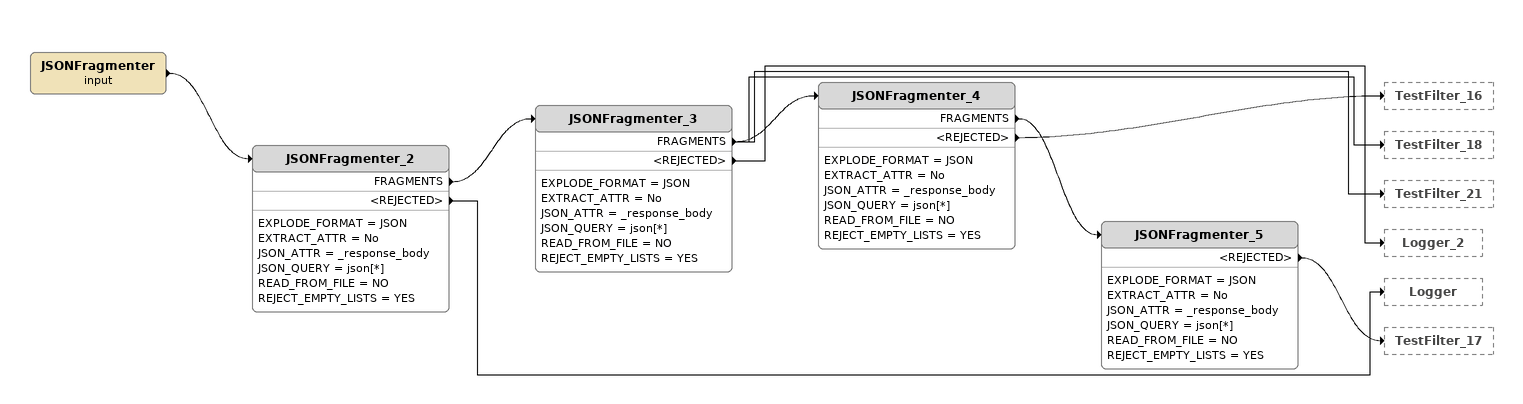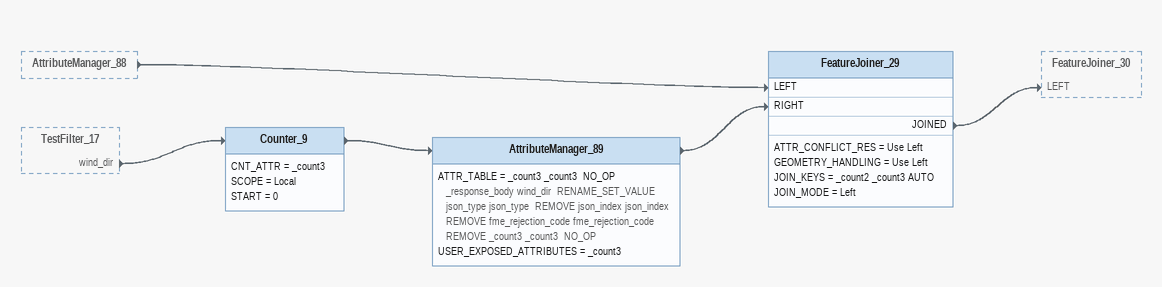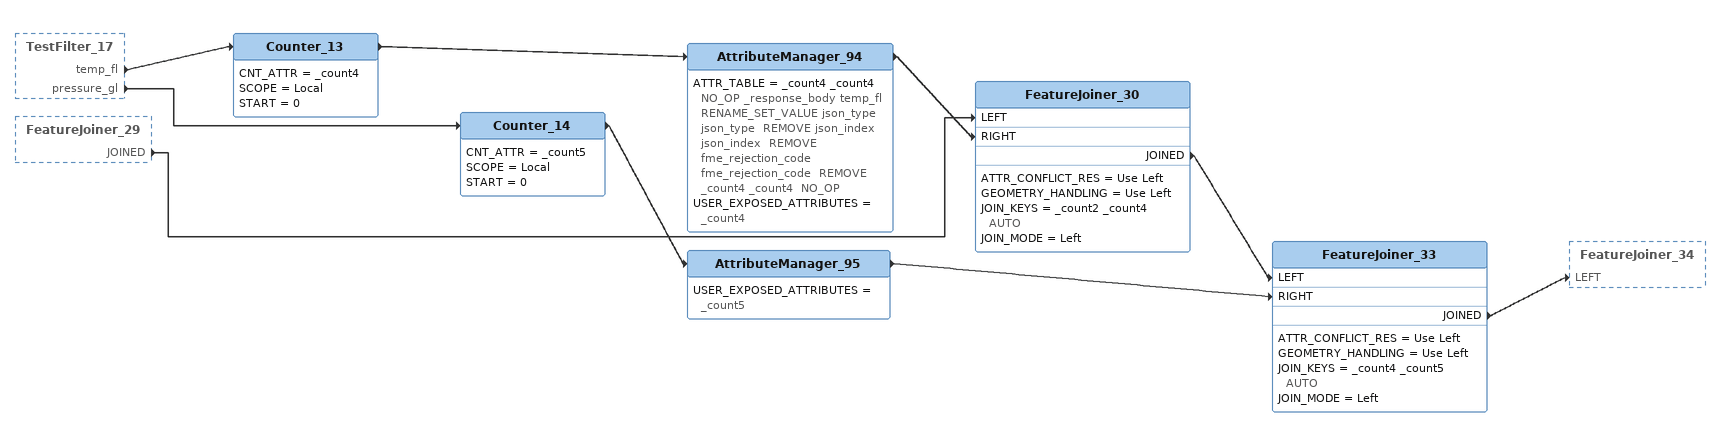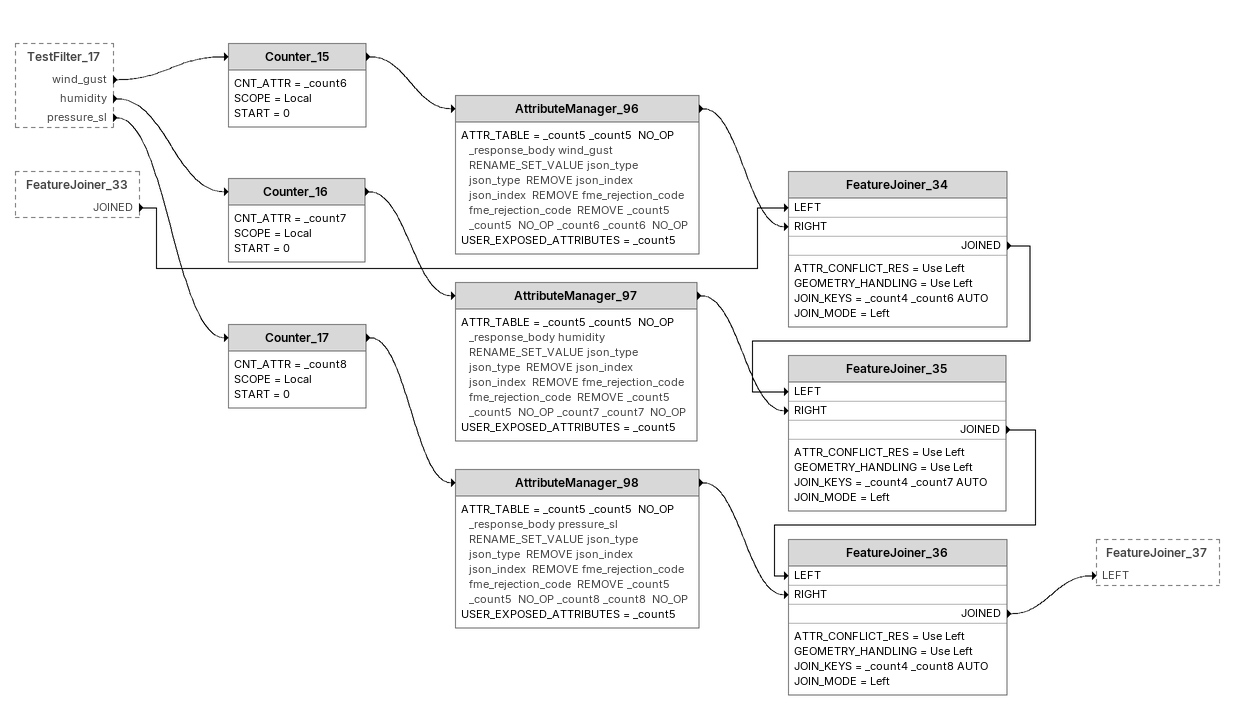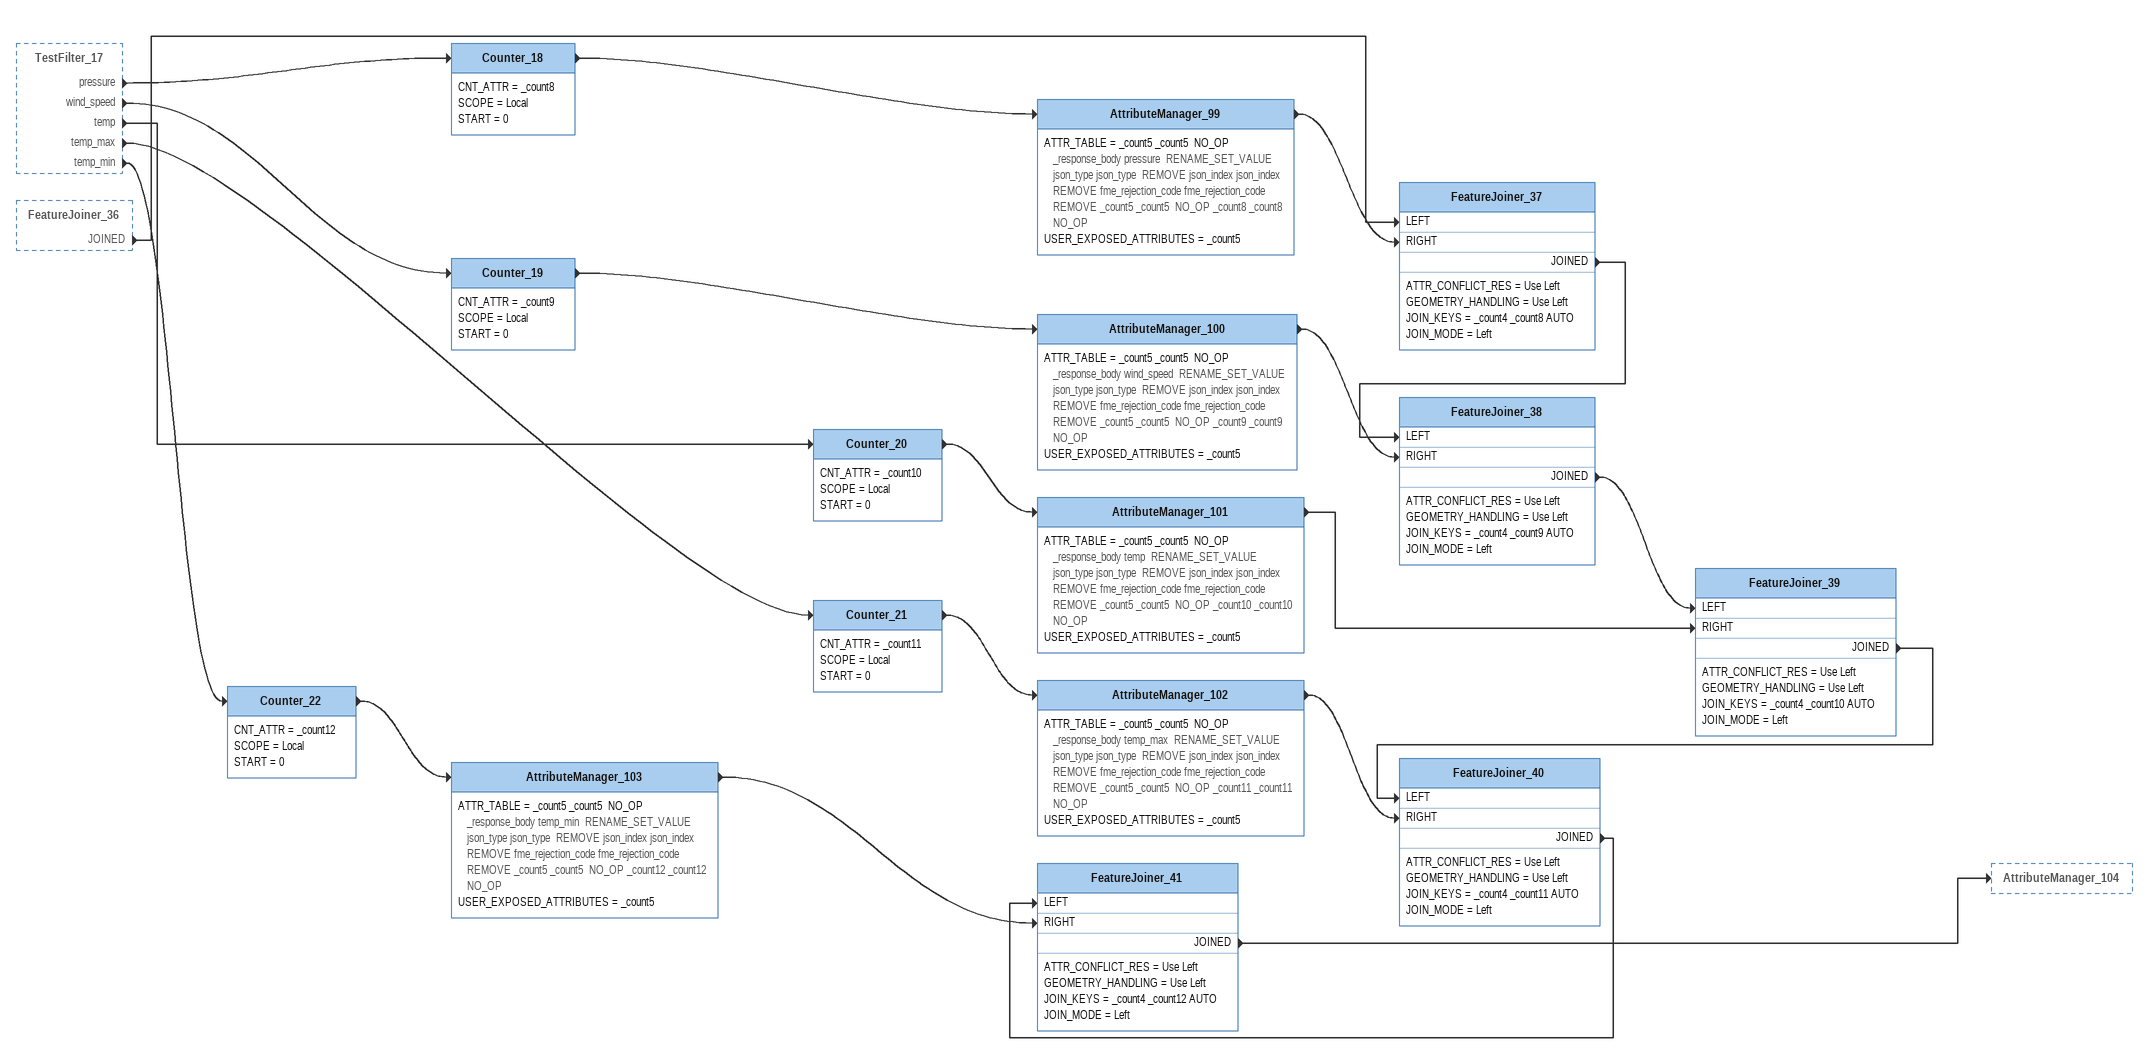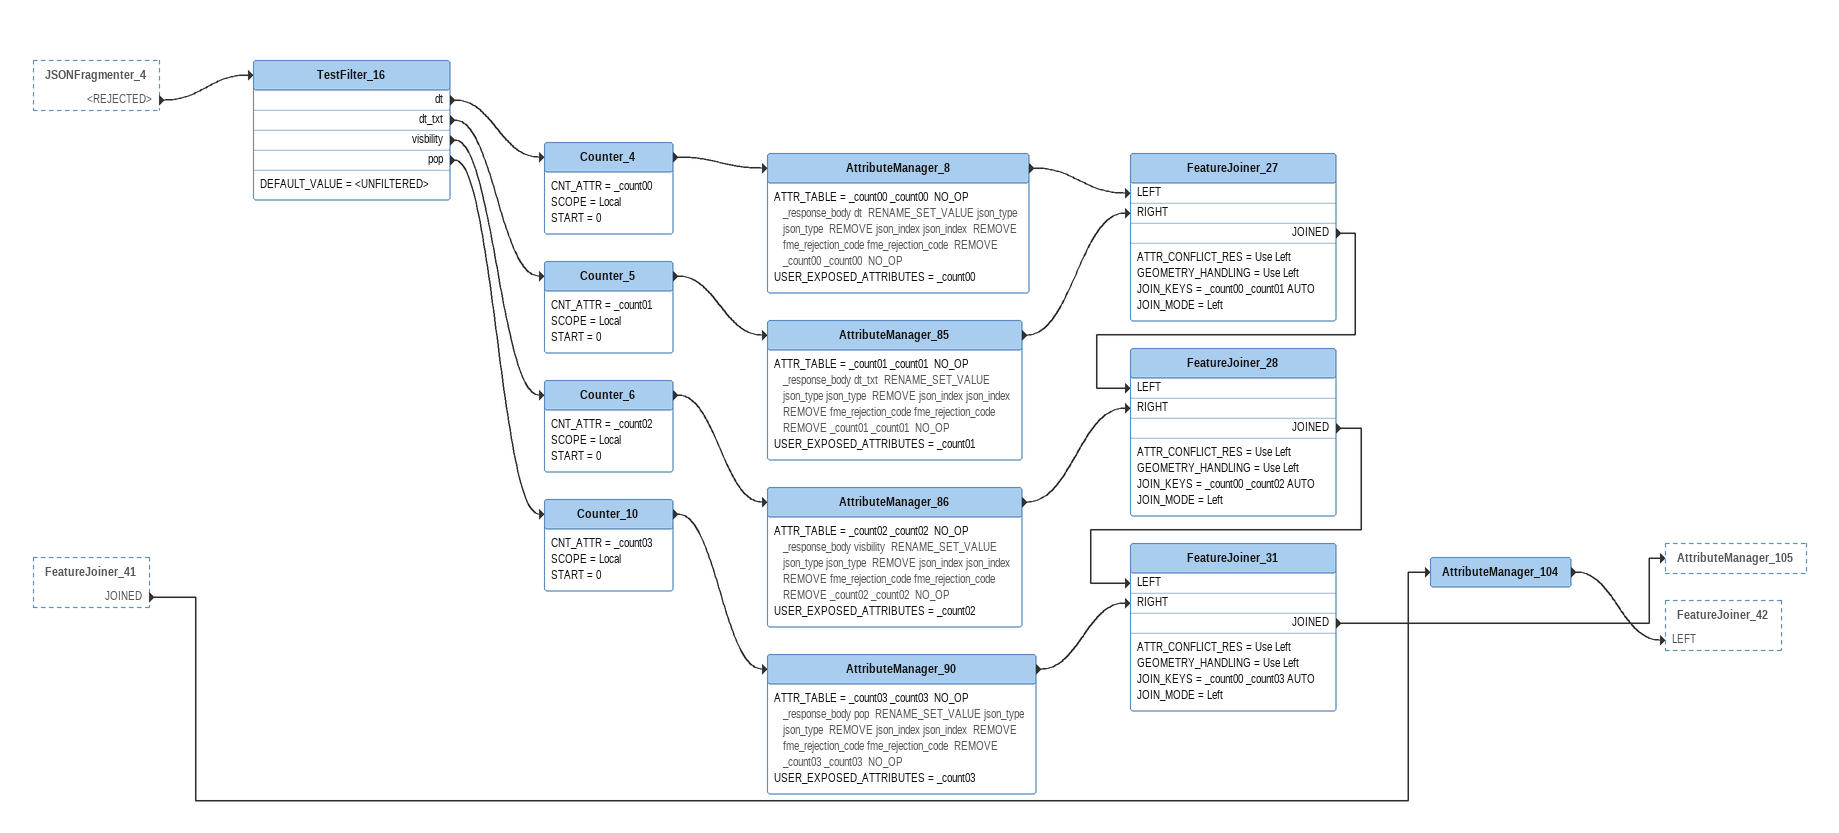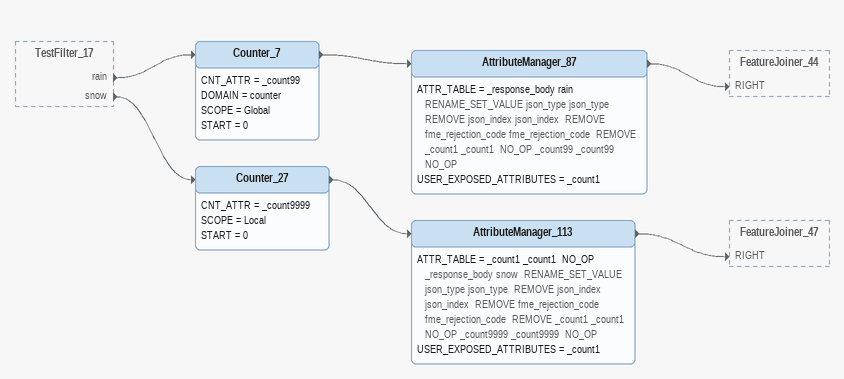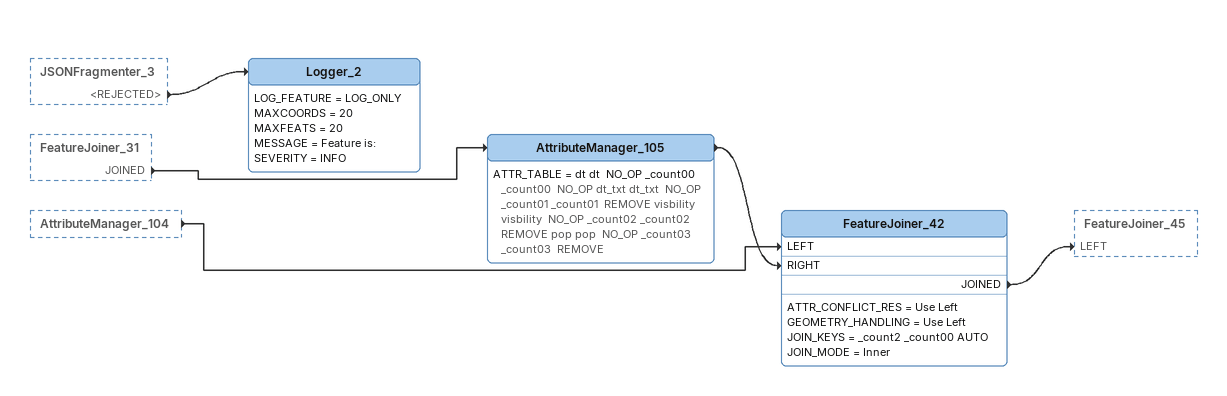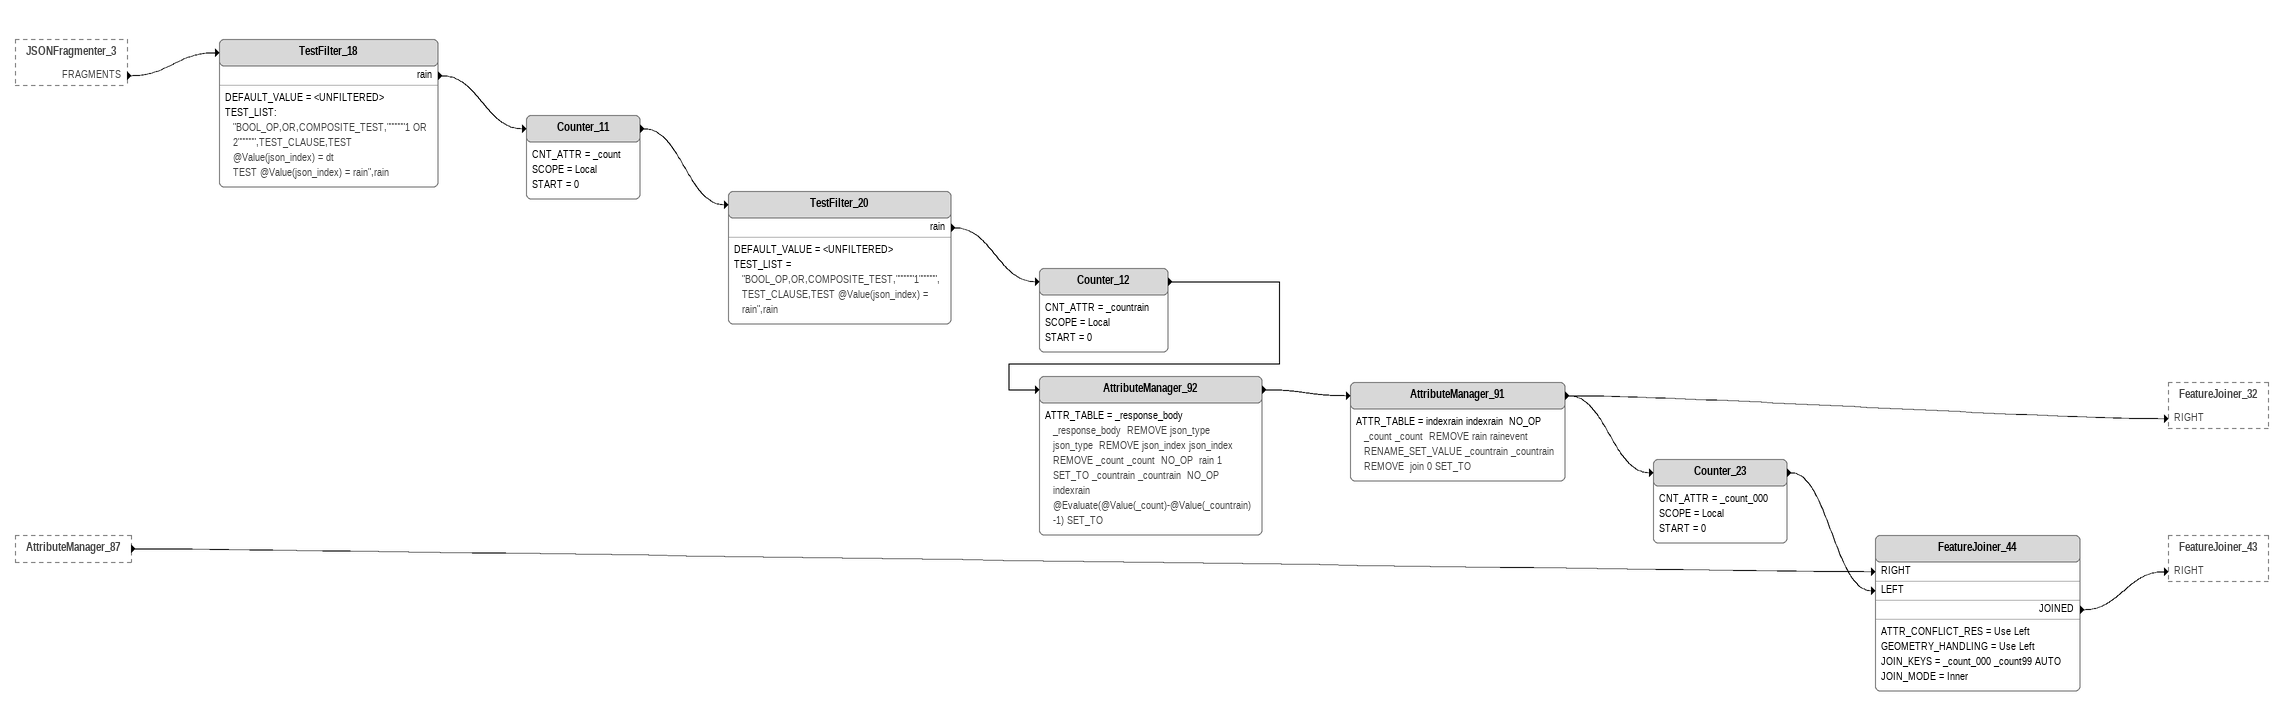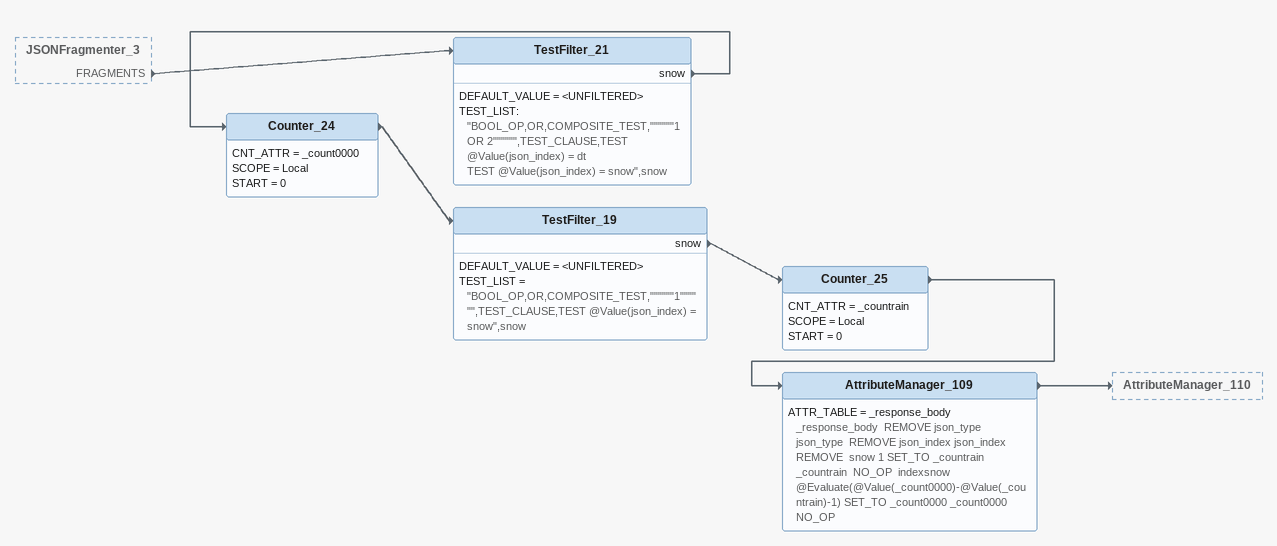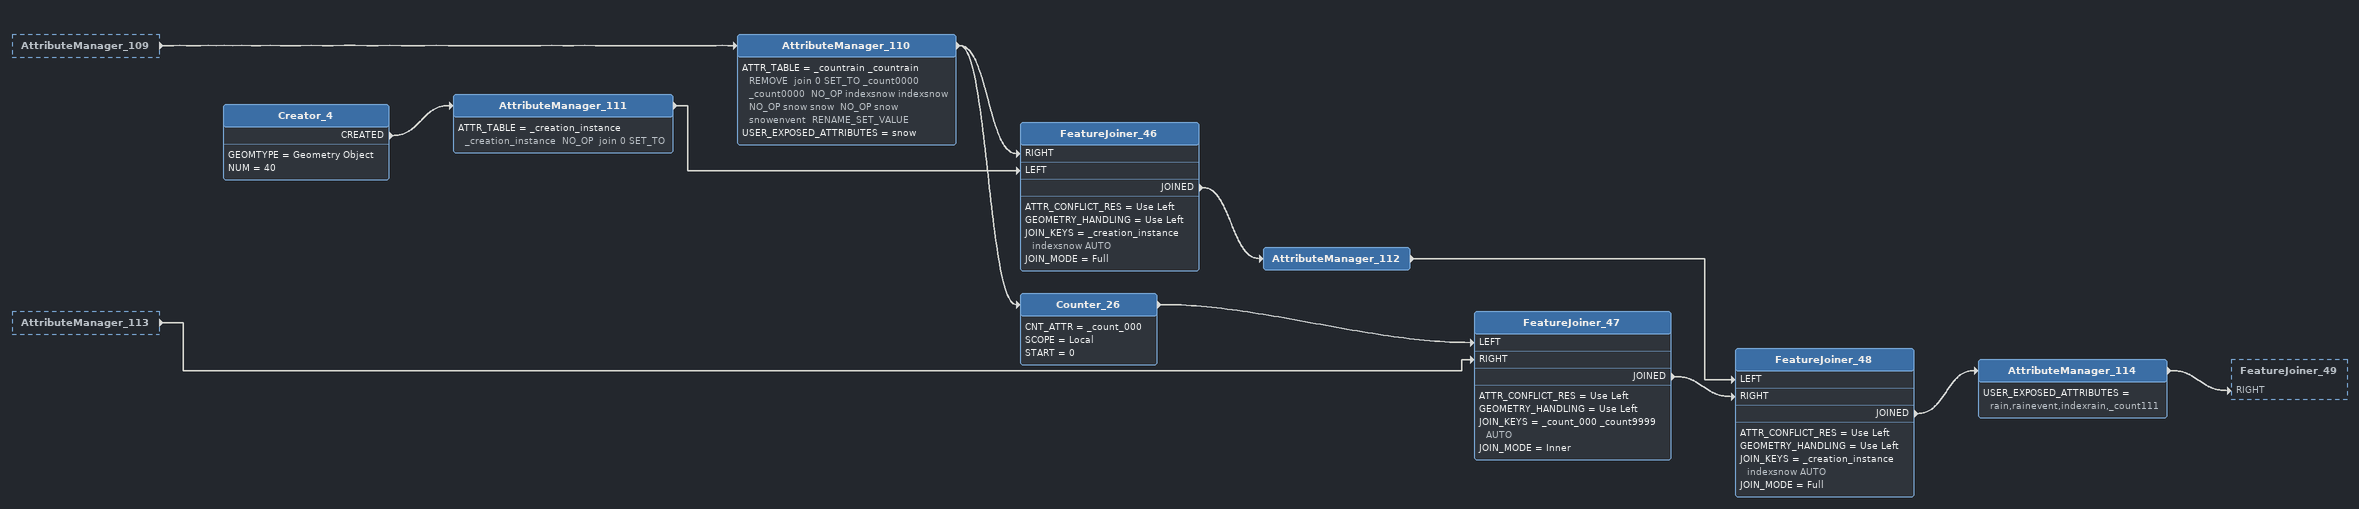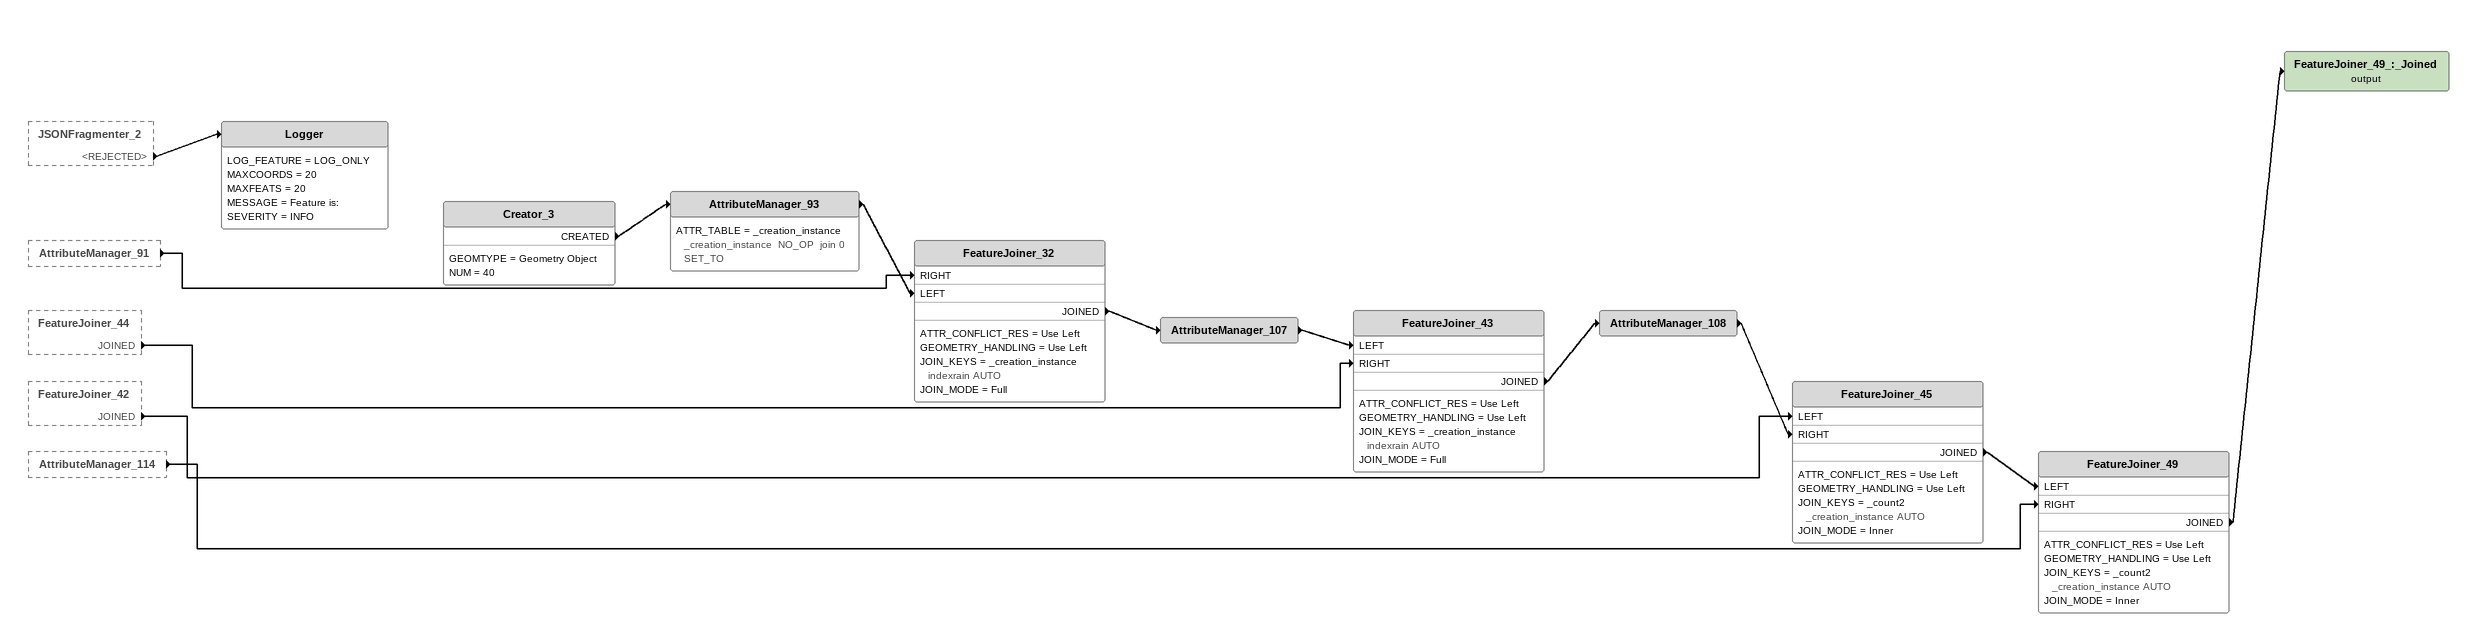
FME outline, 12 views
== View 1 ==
JSONFragmenter (input)
    -> JSONFragmenter_2
JSONFragmenter_2
    EXPLODE_FORMAT = JSON
    EXTRACT_ATTR = No
    JSON_ATTR = _response_body
    JSON_QUERY = json[*]
    READ_FROM_FILE = NO
    REJECT_EMPTY_LISTS = YES
    FRAGMENTS -> JSONFragmenter_3
    <REJECTED> -> Logger
JSONFragmenter_3
    EXPLODE_FORMAT = JSON
    EXTRACT_ATTR = No
    JSON_ATTR = _response_body
    JSON_QUERY = json[*]
    READ_FROM_FILE = NO
    REJECT_EMPTY_LISTS = YES
    FRAGMENTS -> JSONFragmenter_4
    FRAGMENTS -> TestFilter_18
    FRAGMENTS -> TestFilter_21
    <REJECTED> -> Logger_2
JSONFragmenter_4
    EXPLODE_FORMAT = JSON
    EXTRACT_ATTR = No
    JSON_ATTR = _response_body
    JSON_QUERY = json[*]
    READ_FROM_FILE = NO
    REJECT_EMPTY_LISTS = YES
    FRAGMENTS -> JSONFragmenter_5
    <REJECTED> -> TestFilter_16
JSONFragmenter_5
    EXPLODE_FORMAT = JSON
    EXTRACT_ATTR = No
    JSON_ATTR = _response_body
    JSON_QUERY = json[*]
    READ_FROM_FILE = NO
    REJECT_EMPTY_LISTS = YES
    <REJECTED> -> TestFilter_17

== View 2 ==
AttributeManager_88 [outside]
    -> FeatureJoiner_29 [LEFT]
TestFilter_17 [outside]
    wind_dir -> Counter_9
Counter_9
    CNT_ATTR = _count3
    SCOPE = Local
    START = 0
    -> AttributeManager_89
AttributeManager_89
    ATTR_TABLE = _count3 _count3  NO_OP _response_body wind_dir  RENAME_SET_VALUE json_type json_type  REMOVE json_index json_index  REMOVE fme_rejection_code fme_rejection_code  REMOVE _count3 _count3  NO_OP
    USER_EXPOSED_ATTRIBUTES = _count3
    -> FeatureJoiner_29 [RIGHT]
FeatureJoiner_29
    ATTR_CONFLICT_RES = Use Left
    GEOMETRY_HANDLING = Use Left
    JOIN_KEYS = _count2 _count3 AUTO
    JOIN_MODE = Left
    JOINED -> FeatureJoiner_30 [LEFT]

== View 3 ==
TestFilter_17 [outside]
    temp_fl -> Counter_13
    pressure_gl -> Counter_14
FeatureJoiner_29 [outside]
    JOINED -> FeatureJoiner_30 [LEFT]
Counter_13
    CNT_ATTR = _count4
    SCOPE = Local
    START = 0
    -> AttributeManager_94
AttributeManager_94
    ATTR_TABLE = _count4 _count4  NO_OP _response_body temp_fl  RENAME_SET_VALUE json_type json_type  REMOVE json_index json_index  REMOVE fme_rejection_code fme_rejection_code  REMOVE _count4 _count4  NO_OP
    USER_EXPOSED_ATTRIBUTES = _count4
    -> FeatureJoiner_30 [RIGHT]
FeatureJoiner_30
    ATTR_CONFLICT_RES = Use Left
    GEOMETRY_HANDLING = Use Left
    JOIN_KEYS = _count2 _count4 AUTO
    JOIN_MODE = Left
    JOINED -> FeatureJoiner_33 [LEFT]
Counter_14
    CNT_ATTR = _count5
    SCOPE = Local
    START = 0
    -> AttributeManager_95
AttributeManager_95
    USER_EXPOSED_ATTRIBUTES = _count5
    -> FeatureJoiner_33 [RIGHT]
FeatureJoiner_33
    ATTR_CONFLICT_RES = Use Left
    GEOMETRY_HANDLING = Use Left
    JOIN_KEYS = _count4 _count5 AUTO
    JOIN_MODE = Left
    JOINED -> FeatureJoiner_34 [LEFT]

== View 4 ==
TestFilter_17 [outside]
    wind_gust -> Counter_15
    humidity -> Counter_16
    pressure_sl -> Counter_17
FeatureJoiner_33 [outside]
    JOINED -> FeatureJoiner_34 [LEFT]
Counter_15
    CNT_ATTR = _count6
    SCOPE = Local
    START = 0
    -> AttributeManager_96
AttributeManager_96
    ATTR_TABLE = _count5 _count5  NO_OP _response_body wind_gust  RENAME_SET_VALUE json_type json_type  REMOVE json_index json_index  REMOVE fme_rejection_code fme_rejection_code  REMOVE _count5 _count5  NO_OP _count6 _count6  NO_OP
    USER_EXPOSED_ATTRIBUTES = _count5
    -> FeatureJoiner_34 [RIGHT]
FeatureJoiner_34
    ATTR_CONFLICT_RES = Use Left
    GEOMETRY_HANDLING = Use Left
    JOIN_KEYS = _count4 _count6 AUTO
    JOIN_MODE = Left
    JOINED -> FeatureJoiner_35 [LEFT]
Counter_16
    CNT_ATTR = _count7
    SCOPE = Local
    START = 0
    -> AttributeManager_97
AttributeManager_97
    ATTR_TABLE = _count5 _count5  NO_OP _response_body humidity  RENAME_SET_VALUE json_type json_type  REMOVE json_index json_index  REMOVE fme_rejection_code fme_rejection_code  REMOVE _count5 _count5  NO_OP _count7 _count7  NO_OP
    USER_EXPOSED_ATTRIBUTES = _count5
    -> FeatureJoiner_35 [RIGHT]
FeatureJoiner_35
    ATTR_CONFLICT_RES = Use Left
    GEOMETRY_HANDLING = Use Left
    JOIN_KEYS = _count4 _count7 AUTO
    JOIN_MODE = Left
    JOINED -> FeatureJoiner_36 [LEFT]
Counter_17
    CNT_ATTR = _count8
    SCOPE = Local
    START = 0
    -> AttributeManager_98
AttributeManager_98
    ATTR_TABLE = _count5 _count5  NO_OP _response_body pressure_sl  RENAME_SET_VALUE json_type json_type  REMOVE json_index json_index  REMOVE fme_rejection_code fme_rejection_code  REMOVE _count5 _count5  NO_OP _count8 _count8  NO_OP
    USER_EXPOSED_ATTRIBUTES = _count5
    -> FeatureJoiner_36 [RIGHT]
FeatureJoiner_36
    ATTR_CONFLICT_RES = Use Left
    GEOMETRY_HANDLING = Use Left
    JOIN_KEYS = _count4 _count8 AUTO
    JOIN_MODE = Left
    JOINED -> FeatureJoiner_37 [LEFT]

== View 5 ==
TestFilter_17 [outside]
    pressure -> Counter_18
    wind_speed -> Counter_19
    temp -> Counter_20
    temp_max -> Counter_21
    temp_min -> Counter_22
FeatureJoiner_36 [outside]
    JOINED -> FeatureJoiner_37 [LEFT]
Counter_18
    CNT_ATTR = _count8
    SCOPE = Local
    START = 0
    -> AttributeManager_99
AttributeManager_99
    ATTR_TABLE = _count5 _count5  NO_OP _response_body pressure  RENAME_SET_VALUE json_type json_type  REMOVE json_index json_index  REMOVE fme_rejection_code fme_rejection_code  REMOVE _count5 _count5  NO_OP _count8 _count8  NO_OP
    USER_EXPOSED_ATTRIBUTES = _count5
    -> FeatureJoiner_37 [RIGHT]
FeatureJoiner_37
    ATTR_CONFLICT_RES = Use Left
    GEOMETRY_HANDLING = Use Left
    JOIN_KEYS = _count4 _count8 AUTO
    JOIN_MODE = Left
    JOINED -> FeatureJoiner_38 [LEFT]
Counter_19
    CNT_ATTR = _count9
    SCOPE = Local
    START = 0
    -> AttributeManager_100
AttributeManager_100
    ATTR_TABLE = _count5 _count5  NO_OP _response_body wind_speed  RENAME_SET_VALUE json_type json_type  REMOVE json_index json_index  REMOVE fme_rejection_code fme_rejection_code  REMOVE _count5 _count5  NO_OP _count9 _count9  NO_OP
    USER_EXPOSED_ATTRIBUTES = _count5
    -> FeatureJoiner_38 [RIGHT]
FeatureJoiner_38
    ATTR_CONFLICT_RES = Use Left
    GEOMETRY_HANDLING = Use Left
    JOIN_KEYS = _count4 _count9 AUTO
    JOIN_MODE = Left
    JOINED -> FeatureJoiner_39 [LEFT]
Counter_20
    CNT_ATTR = _count10
    SCOPE = Local
    START = 0
    -> AttributeManager_101
AttributeManager_101
    ATTR_TABLE = _count5 _count5  NO_OP _response_body temp  RENAME_SET_VALUE json_type json_type  REMOVE json_index json_index  REMOVE fme_rejection_code fme_rejection_code  REMOVE _count5 _count5  NO_OP _count10 _count10  NO_OP
    USER_EXPOSED_ATTRIBUTES = _count5
    -> FeatureJoiner_39 [RIGHT]
FeatureJoiner_39
    ATTR_CONFLICT_RES = Use Left
    GEOMETRY_HANDLING = Use Left
    JOIN_KEYS = _count4 _count10 AUTO
    JOIN_MODE = Left
    JOINED -> FeatureJoiner_40 [LEFT]
Counter_21
    CNT_ATTR = _count11
    SCOPE = Local
    START = 0
    -> AttributeManager_102
AttributeManager_102
    ATTR_TABLE = _count5 _count5  NO_OP _response_body temp_max  RENAME_SET_VALUE json_type json_type  REMOVE json_index json_index  REMOVE fme_rejection_code fme_rejection_code  REMOVE _count5 _count5  NO_OP _count11 _count11  NO_OP
    USER_EXPOSED_ATTRIBUTES = _count5
    -> FeatureJoiner_40 [RIGHT]
FeatureJoiner_40
    ATTR_CONFLICT_RES = Use Left
    GEOMETRY_HANDLING = Use Left
    JOIN_KEYS = _count4 _count11 AUTO
    JOIN_MODE = Left
    JOINED -> FeatureJoiner_41 [LEFT]
Counter_22
    CNT_ATTR = _count12
    SCOPE = Local
    START = 0
    -> AttributeManager_103
AttributeManager_103
    ATTR_TABLE = _count5 _count5  NO_OP _response_body temp_min  RENAME_SET_VALUE json_type json_type  REMOVE json_index json_index  REMOVE fme_rejection_code fme_rejection_code  REMOVE _count5 _count5  NO_OP _count12 _count12  NO_OP
    USER_EXPOSED_ATTRIBUTES = _count5
    -> FeatureJoiner_41 [RIGHT]
FeatureJoiner_41
    ATTR_CONFLICT_RES = Use Left
    GEOMETRY_HANDLING = Use Left
    JOIN_KEYS = _count4 _count12 AUTO
    JOIN_MODE = Left
    JOINED -> AttributeManager_104

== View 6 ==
JSONFragmenter_4 [outside]
    <REJECTED> -> TestFilter_16
FeatureJoiner_41 [outside]
    JOINED -> AttributeManager_104
AttributeManager_104
    -> FeatureJoiner_42 [LEFT]
TestFilter_16
    DEFAULT_VALUE = <UNFILTERED>
    dt -> Counter_4
    dt_txt -> Counter_5
    visbility -> Counter_6
    pop -> Counter_10
Counter_4
    CNT_ATTR = _count00
    SCOPE = Local
    START = 0
    -> AttributeManager_8
AttributeManager_8
    ATTR_TABLE = _count00 _count00  NO_OP _response_body dt  RENAME_SET_VALUE json_type json_type  REMOVE json_index json_index  REMOVE fme_rejection_code fme_rejection_code  REMOVE _count00 _count00  NO_OP
    USER_EXPOSED_ATTRIBUTES = _count00
    -> FeatureJoiner_27 [LEFT]
Counter_5
    CNT_ATTR = _count01
    SCOPE = Local
    START = 0
    -> AttributeManager_85
AttributeManager_85
    ATTR_TABLE = _count01 _count01  NO_OP _response_body dt_txt  RENAME_SET_VALUE json_type json_type  REMOVE json_index json_index  REMOVE fme_rejection_code fme_rejection_code  REMOVE _count01 _count01  NO_OP
    USER_EXPOSED_ATTRIBUTES = _count01
    -> FeatureJoiner_27 [RIGHT]
FeatureJoiner_27
    ATTR_CONFLICT_RES = Use Left
    GEOMETRY_HANDLING = Use Left
    JOIN_KEYS = _count00 _count01 AUTO
    JOIN_MODE = Left
    JOINED -> FeatureJoiner_28 [LEFT]
Counter_6
    CNT_ATTR = _count02
    SCOPE = Local
    START = 0
    -> AttributeManager_86
AttributeManager_86
    ATTR_TABLE = _count02 _count02  NO_OP _response_body visbility  RENAME_SET_VALUE json_type json_type  REMOVE json_index json_index  REMOVE fme_rejection_code fme_rejection_code  REMOVE _count02 _count02  NO_OP
    USER_EXPOSED_ATTRIBUTES = _count02
    -> FeatureJoiner_28 [RIGHT]
FeatureJoiner_28
    ATTR_CONFLICT_RES = Use Left
    GEOMETRY_HANDLING = Use Left
    JOIN_KEYS = _count00 _count02 AUTO
    JOIN_MODE = Left
    JOINED -> FeatureJoiner_31 [LEFT]
Counter_10
    CNT_ATTR = _count03
    SCOPE = Local
    START = 0
    -> AttributeManager_90
AttributeManager_90
    ATTR_TABLE = _count03 _count03  NO_OP _response_body pop  RENAME_SET_VALUE json_type json_type  REMOVE json_index json_index  REMOVE fme_rejection_code fme_rejection_code  REMOVE _count03 _count03  NO_OP
    USER_EXPOSED_ATTRIBUTES = _count03
    -> FeatureJoiner_31 [RIGHT]
FeatureJoiner_31
    ATTR_CONFLICT_RES = Use Left
    GEOMETRY_HANDLING = Use Left
    JOIN_KEYS = _count00 _count03 AUTO
    JOIN_MODE = Left
    JOINED -> AttributeManager_105

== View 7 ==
TestFilter_17 [outside]
    rain -> Counter_7
    snow -> Counter_27
Counter_7
    CNT_ATTR = _count99
    DOMAIN = counter
    SCOPE = Global
    START = 0
    -> AttributeManager_87
AttributeManager_87
    ATTR_TABLE = _response_body rain  RENAME_SET_VALUE json_type json_type  REMOVE json_index json_index  REMOVE fme_rejection_code fme_rejection_code  REMOVE _count1 _count1  NO_OP _count99 _count99  NO_OP
    USER_EXPOSED_ATTRIBUTES = _count1
    -> FeatureJoiner_44 [RIGHT]
Counter_27
    CNT_ATTR = _count9999
    SCOPE = Local
    START = 0
    -> AttributeManager_113
AttributeManager_113
    ATTR_TABLE = _count1 _count1  NO_OP _response_body snow  RENAME_SET_VALUE json_type json_type  REMOVE json_index json_index  REMOVE fme_rejection_code fme_rejection_code  REMOVE _count1 _count1  NO_OP _count9999 _count9999  NO_OP
    USER_EXPOSED_ATTRIBUTES = _count1
    -> FeatureJoiner_47 [RIGHT]

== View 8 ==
JSONFragmenter_3 [outside]
    <REJECTED> -> Logger_2
FeatureJoiner_31 [outside]
    JOINED -> AttributeManager_105
AttributeManager_104 [outside]
    -> FeatureJoiner_42 [LEFT]
AttributeManager_105
    ATTR_TABLE = dt dt  NO_OP _count00 _count00  NO_OP dt_txt dt_txt  NO_OP _count01 _count01  REMOVE visbility visbility  NO_OP _count02 _count02  REMOVE pop pop  NO_OP _count03 _count03  REMOVE
    -> FeatureJoiner_42 [RIGHT]
FeatureJoiner_42
    ATTR_CONFLICT_RES = Use Left
    GEOMETRY_HANDLING = Use Left
    JOIN_KEYS = _count2 _count00 AUTO
    JOIN_MODE = Inner
    JOINED -> FeatureJoiner_45 [LEFT]
Logger_2
    LOG_FEATURE = LOG_ONLY
    MAXCOORDS = 20
    MAXFEATS = 20
    MESSAGE = Feature is:
    SEVERITY = INFO

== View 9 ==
JSONFragmenter_3 [outside]
    FRAGMENTS -> TestFilter_18
AttributeManager_87 [outside]
    -> FeatureJoiner_44 [RIGHT]
TestFilter_18
    DEFAULT_VALUE = <UNFILTERED>
    TEST_LIST:
      "BOOL_OP,OR,COMPOSITE_TEST,""""""1 OR 2"""""",TEST_CLAUSE,TEST @Value(json_index) = dt
      TEST @Value(json_index) = rain",rain
    rain -> Counter_11
Counter_11
    CNT_ATTR = _count
    SCOPE = Local
    START = 0
    -> TestFilter_20
TestFilter_20
    DEFAULT_VALUE = <UNFILTERED>
    TEST_LIST = "BOOL_OP,OR,COMPOSITE_TEST,""""""1"""""",TEST_CLAUSE,TEST @Value(json_index) = rain",rain
    rain -> Counter_12
Counter_12
    CNT_ATTR = _countrain
    SCOPE = Local
    START = 0
    -> AttributeManager_92
AttributeManager_92
    ATTR_TABLE = _response_body _response_body  REMOVE json_type json_type  REMOVE json_index json_index  REMOVE _count _count  NO_OP  rain 1 SET_TO _countrain _countrain  NO_OP  indexrain @Evaluate(@Value(_count)-@Value(_countrain)-1) SET_TO
    -> AttributeManager_91
AttributeManager_91
    ATTR_TABLE = indexrain indexrain  NO_OP _count _count  REMOVE rain rainevent  RENAME_SET_VALUE _countrain _countrain  REMOVE  join 0 SET_TO
    -> FeatureJoiner_32 [RIGHT]
    -> Counter_23
Counter_23
    CNT_ATTR = _count_000
    SCOPE = Local
    START = 0
    -> FeatureJoiner_44 [LEFT]
FeatureJoiner_44
    ATTR_CONFLICT_RES = Use Left
    GEOMETRY_HANDLING = Use Left
    JOIN_KEYS = _count_000 _count99 AUTO
    JOIN_MODE = Inner
    JOINED -> FeatureJoiner_43 [RIGHT]

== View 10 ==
JSONFragmenter_3 [outside]
    FRAGMENTS -> TestFilter_21
TestFilter_21
    DEFAULT_VALUE = <UNFILTERED>
    TEST_LIST:
      "BOOL_OP,OR,COMPOSITE_TEST,""""""1 OR 2"""""",TEST_CLAUSE,TEST @Value(json_index) = dt
      TEST @Value(json_index) = snow",snow
    snow -> Counter_24
Counter_24
    CNT_ATTR = _count0000
    SCOPE = Local
    START = 0
    -> TestFilter_19
TestFilter_19
    DEFAULT_VALUE = <UNFILTERED>
    TEST_LIST = "BOOL_OP,OR,COMPOSITE_TEST,""""""1"""""",TEST_CLAUSE,TEST @Value(json_index) = snow",snow
    snow -> Counter_25
Counter_25
    CNT_ATTR = _countrain
    SCOPE = Local
    START = 0
    -> AttributeManager_109
AttributeManager_109
    ATTR_TABLE = _response_body _response_body  REMOVE json_type json_type  REMOVE json_index json_index  REMOVE  snow 1 SET_TO _countrain _countrain  NO_OP  indexsnow @Evaluate(@Value(_count0000)-@Value(_countrain)-1) SET_TO _count0000 _count0000  NO_OP
    -> AttributeManager_110

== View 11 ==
AttributeManager_109 [outside]
    -> AttributeManager_110
AttributeManager_113 [outside]
    -> FeatureJoiner_47 [RIGHT]
AttributeManager_110
    ATTR_TABLE = _countrain _countrain  REMOVE  join 0 SET_TO _count0000 _count0000  NO_OP indexsnow indexsnow  NO_OP snow snow  NO_OP snow snowenvent  RENAME_SET_VALUE
    USER_EXPOSED_ATTRIBUTES = snow
    -> FeatureJoiner_46 [RIGHT]
    -> Counter_26
Counter_26
    CNT_ATTR = _count_000
    SCOPE = Local
    START = 0
    -> FeatureJoiner_47 [LEFT]
FeatureJoiner_47
    ATTR_CONFLICT_RES = Use Left
    GEOMETRY_HANDLING = Use Left
    JOIN_KEYS = _count_000 _count9999 AUTO
    JOIN_MODE = Inner
    JOINED -> FeatureJoiner_48 [RIGHT]
Creator_4
    GEOMTYPE = Geometry Object
    NUM = 40
    CREATED -> AttributeManager_111
AttributeManager_111
    ATTR_TABLE = _creation_instance _creation_instance  NO_OP  join 0 SET_TO
    -> FeatureJoiner_46 [LEFT]
FeatureJoiner_46
    ATTR_CONFLICT_RES = Use Left
    GEOMETRY_HANDLING = Use Left
    JOIN_KEYS = _creation_instance indexsnow AUTO
    JOIN_MODE = Full
    JOINED -> AttributeManager_112
AttributeManager_112
    -> FeatureJoiner_48 [LEFT]
FeatureJoiner_48
    ATTR_CONFLICT_RES = Use Left
    GEOMETRY_HANDLING = Use Left
    JOIN_KEYS = _creation_instance indexsnow AUTO
    JOIN_MODE = Full
    JOINED -> AttributeManager_114
AttributeManager_114
    USER_EXPOSED_ATTRIBUTES = rain,rainevent,indexrain,_count111
    -> FeatureJoiner_49 [RIGHT]

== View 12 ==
JSONFragmenter_2 [outside]
    <REJECTED> -> Logger
AttributeManager_91 [outside]
    -> FeatureJoiner_32 [RIGHT]
FeatureJoiner_44 [outside]
    JOINED -> FeatureJoiner_43 [RIGHT]
FeatureJoiner_42 [outside]
    JOINED -> FeatureJoiner_45 [LEFT]
AttributeManager_114 [outside]
    -> FeatureJoiner_49 [RIGHT]
Logger
    LOG_FEATURE = LOG_ONLY
    MAXCOORDS = 20
    MAXFEATS = 20
    MESSAGE = Feature is:
    SEVERITY = INFO
Creator_3
    GEOMTYPE = Geometry Object
    NUM = 40
    CREATED -> AttributeManager_93
AttributeManager_93
    ATTR_TABLE = _creation_instance _creation_instance  NO_OP  join 0 SET_TO
    -> FeatureJoiner_32 [LEFT]
FeatureJoiner_32
    ATTR_CONFLICT_RES = Use Left
    GEOMETRY_HANDLING = Use Left
    JOIN_KEYS = _creation_instance indexrain AUTO
    JOIN_MODE = Full
    JOINED -> AttributeManager_107
AttributeManager_107
    -> FeatureJoiner_43 [LEFT]
FeatureJoiner_43
    ATTR_CONFLICT_RES = Use Left
    GEOMETRY_HANDLING = Use Left
    JOIN_KEYS = _creation_instance indexrain AUTO
    JOIN_MODE = Full
    JOINED -> AttributeManager_108
AttributeManager_108
    -> FeatureJoiner_45 [RIGHT]
FeatureJoiner_45
    ATTR_CONFLICT_RES = Use Left
    GEOMETRY_HANDLING = Use Left
    JOIN_KEYS = _count2 _creation_instance AUTO
    JOIN_MODE = Inner
    JOINED -> FeatureJoiner_49 [LEFT]
FeatureJoiner_49
    ATTR_CONFLICT_RES = Use Left
    GEOMETRY_HANDLING = Use Left
    JOIN_KEYS = _count2 _creation_instance AUTO
    JOIN_MODE = Inner
    JOINED -> FeatureJoiner_49_:_Joined (output)
FeatureJoiner_49_:_Joined (output)
